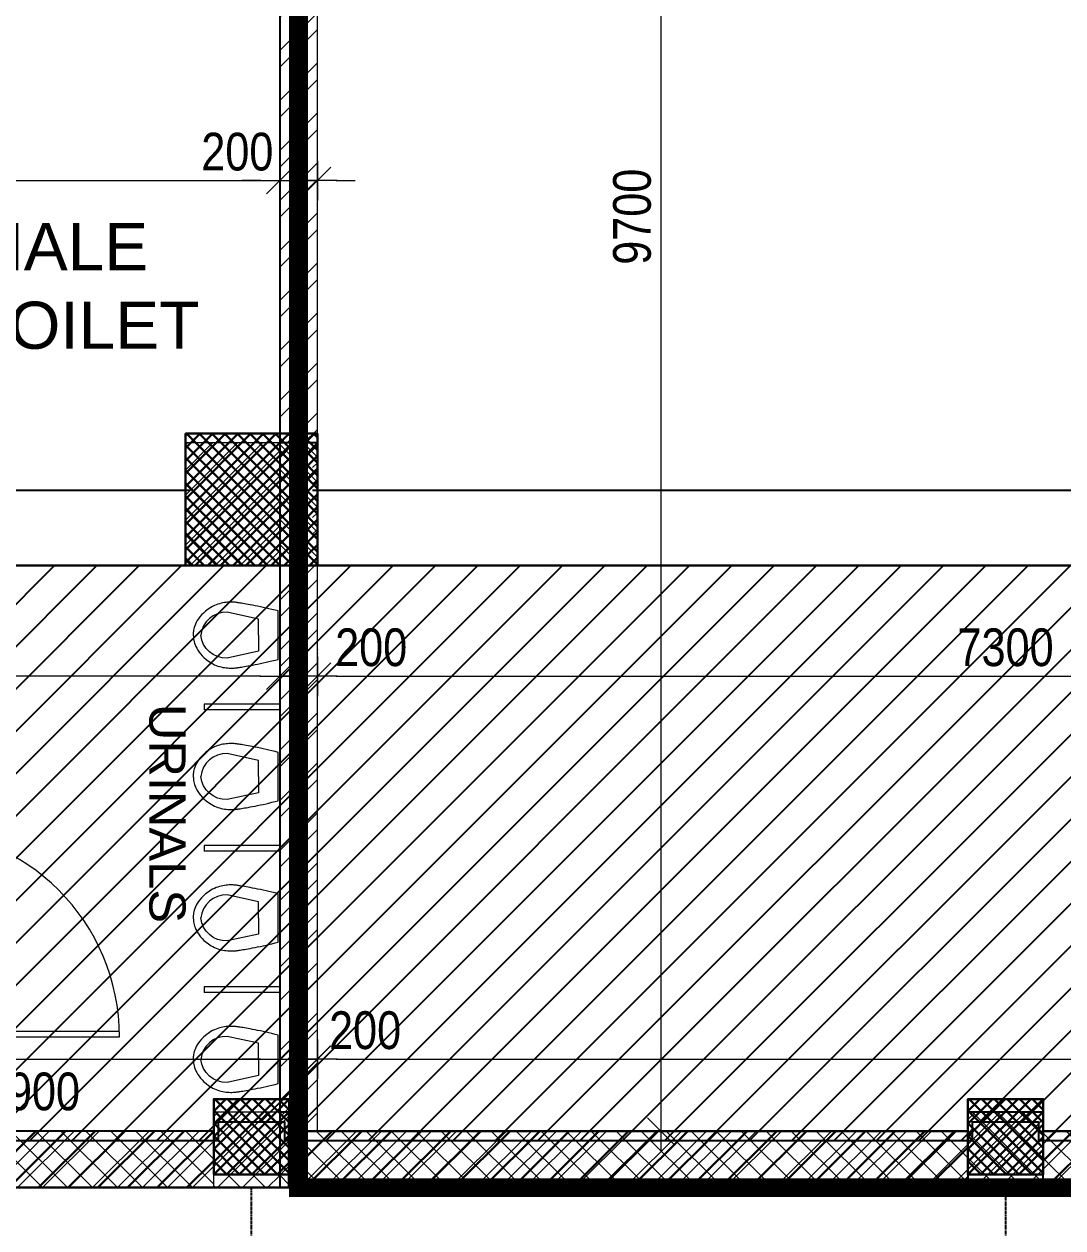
# Model space of a CAD drawing. Header units: inches. Extents: x 676944 to 1044153, y 326920 to 502369.
# Drawn here: x 711442 to 716952, y 366397 to 372782 of the extents above; entities that cross this region are included whole.
import ezdxf

# ---------------------------------------------------------------- set-up
doc = ezdxf.new("R2010")
doc.units = ezdxf.units.IN
doc.header["$MEASUREMENT"] = 0
for name, pattern in [('CENTER', [50.8, 31.75, -6.35, 6.35, -6.35]), ('DASHED2', [9.525, 6.35, -3.175]), ('DOT2', [3.175, 0, -3.175])]:
    doc.linetypes.add(name, pattern=pattern)
for name, color, linetype, lineweight in [('A-BLOCK', 43, 'Continuous', 13), ('A-DIMENSION', 7, 'Continuous', 9), ('A-HATCH CONCRETE', 254, 'Continuous', 5), ('A-LEASING LINE', 7, 'DASHED2', 9), ('wall hatch', 252, 'Continuous', 0)]:
    doc.layers.add(name, color=color, linetype=linetype, lineweight=lineweight)
for name, color, linetype in [('Axis', 9, 'CENTER'), ('S-BEAM', 2, 'Continuous'), ('S-COL', 210, 'Continuous'), ('S-COL-1', 7, 'Continuous'), ('S-COL1-HT', 11, 'Continuous'), ('S-HAT', 45, 'Continuous'), ('S-WALL', 1, 'Continuous'), ('S-WALL-HAT', 9, 'Continuous')]:
    doc.layers.add(name, color=color, linetype=linetype)
doc.styles.add('ARIAL', font='ARIALN.TTF')
doc.styles.get("Standard").update_dxf_attribs({"font": 'arial.ttf'})
doc.styles.add('style1', font='arial.ttf')
doc.dimstyles.get("Standard").update_dxf_attribs({"dimtxt": 0.18, "dimasz": 0.18, "dimexe": 0.18, "dimexo": 0.0625, "dimgap": 0.09, "dimtad": 0, "dimtih": 1, "dimtoh": 1, "dimdec": 4, "dimzin": 0, "dimdsep": 46, "dimtxsty": 'Standard', "dimcen": 0.09, "dimadec": 0, "dimazin": 0, "dimtfac": 1, "dimtdec": 4, "dimtofl": 0, "dimtmove": 0, "dimatfit": 3, "dimfxl": 1, "dimtolj": 1, "dimtzin": 0, "dimarcsym": 0})
pattern_1 = [(45, (190988.5, 110389.5), (-66.291261, 66.291261), []), (135, (190988.5, 110389.5), (-66.291261, -66.291261), [])]

# ---------------------------------------------------------------- blocks, each defined once
blk = doc.blocks.new('R')
at = {"color": 4, "lineweight": 13}
blk.add_line((-0.707, -0.707), (0.707, 0.707), dxfattribs=at)
for p, q in [((0, -1.05), (0, 1.05)), ((-1.05, 0), (1.05, 0))]:
    blk.add_line(p, q)
blk = doc.blocks.new('*D205')
at = {"layer": 'A-DIMENSION', "linetype": 'DOT2', "lineweight": 13, "transparency": 16777216}
for p, q in [((714200.3, 376610.4), (714894.7, 376610.4)), ((714200.3, 366910.4), (714894.7, 366910.4))]:
    blk.add_line(p, q, dxfattribs=at)
at = {"layer": 'A-DIMENSION', "transparency": 16777216}
blk.add_line((714819.7, 376510.4), (714819.7, 367010.4), dxfattribs=at)
at = {"layer": 'Defpoints', "color": 0, "transparency": 16777216}
for p in [(714100.3, 376610.4), (714100.3, 366910.4), (714819.7, 366910.4)]:
    blk.add_point(p, dxfattribs=at)
at = {"layer": 'A-DIMENSION', "transparency": 16777216, "xscale": 100, "yscale": 100, "zscale": 100}
for p, rotation in [((714819.7, 376610.4), 90), ((714819.7, 366910.4), 270)]:
    blk.add_blockref('R', p, dxfattribs=dict(at, rotation=rotation))
at = {"layer": 'A-DIMENSION', "transparency": 16777216, "insert": (714667.6, 371760.4), "char_height": 200, "attachment_point": 5, "rotation": 90, "style": 'ARIAL'}
blk.add_mtext('\\A1;9700', dxfattribs=at)
blk = doc.blocks.new('*D183')
at = {"layer": 'A-DIMENSION', "linetype": 'DOT2', "lineweight": 13, "transparency": 16777216}
for p, q in [((720297.9, 369810.4), (720297.9, 369248.2)), ((712997.9, 369423.2), (712997.9, 369398.2))]:
    blk.add_line(p, q, dxfattribs=at)
at = {"layer": 'A-DIMENSION', "transparency": 16777216}
blk.add_line((713097.9, 369323.2), (720197.9, 369323.2), dxfattribs=at)
at = {"layer": 'Defpoints', "color": 0, "transparency": 16777216}
for p in [(720297.9, 369910.4), (712997.9, 369323.2), (720297.9, 369323.2)]:
    blk.add_point(p, dxfattribs=at)
at = {"layer": 'A-DIMENSION', "transparency": 16777216, "xscale": 100, "yscale": 100, "zscale": 100, "rotation": 180}
blk.add_blockref('R', (712997.9, 369323.2), dxfattribs=at)
at = {"layer": 'A-DIMENSION', "transparency": 16777216, "xscale": 100, "yscale": 100, "zscale": 100}
blk.add_blockref('R', (720297.9, 369323.2), dxfattribs=at)
at = {"layer": 'A-DIMENSION', "transparency": 16777216, "insert": (716647.9, 369475.3), "char_height": 200, "attachment_point": 5, "style": 'ARIAL'}
blk.add_mtext('\\A1;7300', dxfattribs=at)
blk = doc.blocks.new('*D215')
at = {"layer": 'A-DIMENSION', "linetype": 'DOT2', "lineweight": 13, "transparency": 16777216}
for p, q in [((712997.9, 369492), (712997.9, 369248.2)), ((712797.9, 369275.4), (712797.9, 369398.2))]:
    blk.add_line(p, q, dxfattribs=at)
at = {"layer": 'A-DIMENSION', "transparency": 16777216}
for p, q in [((712697.9, 369323.2), (712597.9, 369323.2)), ((712997.9, 369323.2), (712797.9, 369323.2)), ((713097.9, 369323.2), (713197.9, 369323.2))]:
    blk.add_line(p, q, dxfattribs=at)
at = {"layer": 'Defpoints', "color": 0, "transparency": 16777216}
for p in [(712997.9, 369592), (712797.9, 369323.2), (712797.9, 369175.4)]:
    blk.add_point(p, dxfattribs=at)
at = {"layer": 'A-DIMENSION', "transparency": 16777216, "xscale": 100, "yscale": 100, "zscale": 100}
blk.add_blockref('R', (712797.9, 369323.2), dxfattribs=at)
at = {"layer": 'A-DIMENSION', "transparency": 16777216, "xscale": 100, "yscale": 100, "zscale": 100, "rotation": 180}
blk.add_blockref('R', (712997.9, 369323.2), dxfattribs=at)
at = {"layer": 'A-DIMENSION', "transparency": 16777216, "insert": (713283.2, 369475.3), "char_height": 200, "attachment_point": 5, "style": 'ARIAL'}
blk.add_mtext('\\A1;200', dxfattribs=at)
blk = doc.blocks.new('*D216')
at = {"layer": 'A-DIMENSION', "linetype": 'DOT2', "lineweight": 13, "transparency": 16777216}
for p, q in [((712797.9, 367110.4), (712797.9, 367367.1)), ((712997.9, 367018.7), (712997.9, 367367.1))]:
    blk.add_line(p, q, dxfattribs=at)
at = {"layer": 'A-DIMENSION', "transparency": 16777216}
for p, q in [((712697.9, 367292.1), (712597.9, 367292.1)), ((712797.9, 367292.1), (712997.9, 367292.1)), ((713097.9, 367292.1), (713197.9, 367292.1))]:
    blk.add_line(p, q, dxfattribs=at)
at = {"layer": 'Defpoints', "color": 0, "transparency": 16777216}
for p in [(712997.9, 367292.1), (712797.9, 367010.4), (712997.9, 366918.7)]:
    blk.add_point(p, dxfattribs=at)
at = {"layer": 'A-DIMENSION', "transparency": 16777216, "xscale": 100, "yscale": 100, "zscale": 100}
blk.add_blockref('R', (712797.9, 367292.1), dxfattribs=at)
at = {"layer": 'A-DIMENSION', "transparency": 16777216, "xscale": 100, "yscale": 100, "zscale": 100, "rotation": 180}
blk.add_blockref('R', (712997.9, 367292.1), dxfattribs=at)
at = {"layer": 'A-DIMENSION', "transparency": 16777216, "insert": (713250.9, 367444.2), "char_height": 200, "attachment_point": 5, "style": 'ARIAL'}
blk.add_mtext('\\A1;200', dxfattribs=at)
blk = doc.blocks.new('*D235')
at = {"layer": 'A-DIMENSION', "linetype": 'DOT2', "lineweight": 13, "transparency": 16777216}
for p, q in [((712997.2, 367392.1), (712997.2, 367367.1)), ((739147.2, 367185.4), (739147.2, 367367.1))]:
    blk.add_line(p, q, dxfattribs=at)
at = {"layer": 'A-DIMENSION', "transparency": 16777216}
blk.add_line((713097.2, 367292.1), (739047.2, 367292.1), dxfattribs=at)
at = {"layer": 'Defpoints', "color": 0, "transparency": 16777216}
for p in [(712997.2, 367292.1), (739147.2, 367292.1), (739147.2, 367085.4)]:
    blk.add_point(p, dxfattribs=at)
at = {"layer": 'A-DIMENSION', "transparency": 16777216, "xscale": 100, "yscale": 100, "zscale": 100, "rotation": 180}
blk.add_blockref('R', (712997.2, 367292.1), dxfattribs=at)
at = {"layer": 'A-DIMENSION', "transparency": 16777216, "xscale": 100, "yscale": 100, "zscale": 100}
blk.add_blockref('R', (739147.2, 367292.1), dxfattribs=at)
at = {"layer": 'A-DIMENSION', "transparency": 16777216, "insert": (726072.2, 367444.2), "char_height": 200, "attachment_point": 5, "style": 'ARIAL'}
blk.add_mtext('\\A1;26150', dxfattribs=at)
blk = doc.blocks.new('*D491')
at = {"layer": 'A-DIMENSION', "color": 254, "linetype": 'DOT2', "lineweight": 13, "transparency": 16777216}
for p, q in [((513659.4, 202018.1), (513659.4, 202140.2)), ((521809.4, 202017.4), (521809.4, 202140.2))]:
    blk.add_line(p, q, dxfattribs=at)
at = {"layer": 'A-DIMENSION', "color": 254, "transparency": 16777216}
blk.add_line((521709.4, 202065.2), (513759.4, 202065.2), dxfattribs=at)
at = {"layer": 'Defpoints', "color": 0, "transparency": 16777216}
for p in [(513659.4, 202065.2), (513659.4, 201918.1), (521809.4, 201917.4)]:
    blk.add_point(p, dxfattribs=at)
at = {"layer": 'A-DIMENSION', "color": 254, "transparency": 16777216, "xscale": 100, "yscale": 100, "zscale": 100, "rotation": 180}
blk.add_blockref('R', (513659.4, 202065.2), dxfattribs=at)
at = {"layer": 'A-DIMENSION', "color": 254, "transparency": 16777216, "xscale": 100, "yscale": 100, "zscale": 100}
blk.add_blockref('R', (521809.4, 202065.2), dxfattribs=at)
at = {"layer": 'A-DIMENSION', "color": 254, "transparency": 16777216, "insert": (516710.5, 202317.3), "char_height": 200, "attachment_point": 5, "style": 'ARIAL'}
blk.add_mtext('\\A1;8150', dxfattribs=at)
blk = doc.blocks.new('*D498')
at = {"layer": 'A-DIMENSION', "color": 254, "linetype": 'DOT2', "lineweight": 13, "transparency": 16777216}
for p, q in [((517809.5, 204686), (517809.5, 204769.3)), ((521809.4, 204752.1), (521809.4, 204769.3))]:
    blk.add_line(p, q, dxfattribs=at)
at = {"layer": 'A-DIMENSION', "color": 254, "transparency": 16777216}
blk.add_line((517909.5, 204694.3), (521709.4, 204694.3), dxfattribs=at)
at = {"layer": 'Defpoints', "color": 0, "transparency": 16777216}
for p in [(521809.4, 204694.3), (521809.4, 204652.1), (517809.5, 204586)]:
    blk.add_point(p, dxfattribs=at)
at = {"layer": 'A-DIMENSION', "color": 254, "transparency": 16777216, "xscale": 100, "yscale": 100, "zscale": 100, "rotation": 180}
blk.add_blockref('R', (517809.5, 204694.3), dxfattribs=at)
at = {"layer": 'A-DIMENSION', "color": 254, "transparency": 16777216, "xscale": 100, "yscale": 100, "zscale": 100}
blk.add_blockref('R', (521809.4, 204694.3), dxfattribs=at)
at = {"layer": 'A-DIMENSION', "color": 254, "transparency": 16777216, "insert": (519809.4, 204846.4), "char_height": 200, "attachment_point": 5, "style": 'ARIAL'}
blk.add_mtext('\\A1;4000', dxfattribs=at)
blk = doc.blocks.new('*D499')
at = {"layer": 'A-DIMENSION', "color": 254, "linetype": 'DOT2', "lineweight": 13, "transparency": 16777216}
for p, q in [((521809.4, 204752.1), (521809.4, 204769.3)), ((522009.4, 204773.2), (522009.4, 204769.3))]:
    blk.add_line(p, q, dxfattribs=at)
at = {"layer": 'A-DIMENSION', "color": 254, "transparency": 16777216}
for p, q in [((521709.4, 204694.3), (521609.4, 204694.3)), ((521809.4, 204694.3), (522009.4, 204694.3)), ((522109.4, 204694.3), (522209.4, 204694.3))]:
    blk.add_line(p, q, dxfattribs=at)
at = {"layer": 'Defpoints', "color": 0, "transparency": 16777216}
for p in [(521809.4, 204652.1), (522009.4, 204694.3), (522009.4, 204673.2)]:
    blk.add_point(p, dxfattribs=at)
at = {"layer": 'A-DIMENSION', "color": 254, "transparency": 16777216, "xscale": 100, "yscale": 100, "zscale": 100}
blk.add_blockref('R', (521809.4, 204694.3), dxfattribs=at)
at = {"layer": 'A-DIMENSION', "color": 254, "transparency": 16777216, "xscale": 100, "yscale": 100, "zscale": 100, "rotation": 180}
blk.add_blockref('R', (522009.4, 204694.3), dxfattribs=at)
at = {"layer": 'A-DIMENSION', "color": 254, "transparency": 16777216, "insert": (521584.8, 204846.4), "char_height": 200, "attachment_point": 5, "style": 'ARIAL'}
blk.add_mtext('\\A1;200', dxfattribs=at)
blk = doc.blocks.new('*D504')
at = {"layer": 'A-DIMENSION', "color": 254, "linetype": 'DOT2', "lineweight": 13, "transparency": 16777216}
for p, q in [((519909.5, 200075.5), (519909.5, 200109.1)), ((521809.4, 199852.4), (521809.4, 200109.1))]:
    blk.add_line(p, q, dxfattribs=at)
at = {"layer": 'A-DIMENSION', "color": 254, "transparency": 16777216}
blk.add_line((520009.5, 200034.1), (521709.4, 200034.1), dxfattribs=at)
at = {"layer": 'Defpoints', "color": 0, "transparency": 16777216}
for p in [(521809.4, 200034.1), (519909.5, 199975.5), (521809.4, 199752.4)]:
    blk.add_point(p, dxfattribs=at)
at = {"layer": 'A-DIMENSION', "color": 254, "transparency": 16777216, "xscale": 100, "yscale": 100, "zscale": 100, "rotation": 180}
blk.add_blockref('R', (519909.5, 200034.1), dxfattribs=at)
at = {"layer": 'A-DIMENSION', "color": 254, "transparency": 16777216, "xscale": 100, "yscale": 100, "zscale": 100}
blk.add_blockref('R', (521809.4, 200034.1), dxfattribs=at)
at = {"layer": 'A-DIMENSION', "color": 254, "transparency": 16777216, "insert": (520495.6, 199861.4), "char_height": 200, "attachment_point": 5, "style": 'ARIAL'}
blk.add_mtext('\\A1;1900', dxfattribs=at)
blk = doc.blocks.new('FSDRHGT')
at = {"layer": 'Axis', "ltscale": 0.5}
for p, q in [((215738.7, 414937.4), (215738.7, 411050.4)), ((219738.7, 414937.4), (219738.7, 411050.4))]:
    blk.add_line(p, q, dxfattribs=at)
at = {"layer": 'S-WALL', "color": 7}
blk.add_lwpolyline([(201534.1, 414937.4), (251664.1, 414937.4), (253455.7, 442880.1), (203829.2, 449963)], close=True, dxfattribs=at)
blk = doc.blocks.new('CEILING PLAN')
at = {"layer": 'S-COL1-HT', "lineweight": 30}
h = blk.add_hatch(dxfattribs=at)
h.set_pattern_fill('ANSI37', color=254, scale=15)
h.set_pattern_definition([(45, (856809.24, 815972.13), (-33.6759605, 33.6759605), []), (135, (856809.24, 815972.13), (-33.6759605, -33.6759605), [])])
h.paths.add_polyline_path([(400653.2, 455923.1), (400653.2, 455223.1), (401353.2, 455223.1), (401353.2, 455923.1)])
h = blk.add_hatch(dxfattribs=at)
h.set_pattern_fill('ANSI37', color=254, scale=15)
h.set_pattern_definition([(45, (885914.24, 818579.13), (-33.6759605, 33.6759605), []), (135, (885914.24, 818579.13), (-33.6759605, -33.6759605), [])])
h.paths.add_polyline_path([(400803.2, 451993.1), (401203.2, 451993.1), (401203.2, 452393.1), (400803.2, 452393.1)])
h = blk.add_hatch(dxfattribs=at)
h.set_pattern_fill('ANSI37', color=254, scale=15)
h.set_pattern_definition([(45, (889914.24, 818579.13), (-33.6759605, 33.6759605), []), (135, (889914.24, 818579.13), (-33.6759605, -33.6759605), [])])
h.paths.add_polyline_path([(404803.2, 451993.1), (405203.2, 451993.1), (405203.2, 452393.1), (404803.2, 452393.1)])
at = {"layer": 'S-HAT'}
h = blk.add_hatch(dxfattribs=at)
h.set_pattern_fill('ANSI31', color=254, scale=50, style=0)
h.set_pattern_definition([(45, (393264, 521461.99), (-112.2532, 112.2532), [])])
h.paths.add_polyline_path([(387566, 455223.1), (387515.8, 455223.1), (387315.6, 455223.1), (387265.4, 455223.1), (387245.7, 454923.1), (387065.5, 452173.1), (388828.2, 452173.1), (388828.2, 452273.1), (389178.2, 452273.1), (389178.2, 452173.1), (392828.2, 452173.1), (392828.2, 452273.1), (393178.2, 452273.1), (393178.2, 452173.1), (396828.2, 452173.1), (396828.2, 452273.1), (397178.2, 452273.1), (397178.2, 452173.1), (400828.2, 452173.1), (400828.2, 452273.1), (401178.2, 452273.1), (401178.2, 452173.1), (404828.2, 452173.1), (404828.2, 452273.1), (405178.2, 452273.1), (405178.2, 452173.1), (408828.2, 452173.1), (408828.2, 452273.1), (409178.2, 452273.1), (409178.2, 452173.1), (412828.2, 452173.1), (412828.2, 452273.1), (413178.2, 452273.1), (413178.2, 452173.1), (416828.2, 452173.1), (416828.2, 452273.1), (417178.2, 452273.1), (417178.2, 452173.1), (420828.2, 452173.1), (420828.2, 452273.1), (421178.2, 452273.1), (421178.2, 452173.1), (424828.2, 452173.1), (424828.2, 452273.1), (425178.2, 452273.1), (425178.2, 452173.1), (428828.2, 452173.1), (428828.2, 452273.1), (429178.2, 452273.1), (429178.2, 452173.1), (432828.2, 452173.1), (432828.2, 452273.1), (433178.2, 452273.1), (433178.2, 455223.1)])
at = {"layer": 'S-WALL-HAT', "lineweight": 30}
h = blk.add_hatch(dxfattribs=at)
h.set_pattern_fill('ANSI31', color=254, scale=35)
h.set_pattern_definition([(45, (874698.03, 817381.6), (-78.577241, 78.577241), [])])
h.paths.add_polyline_path([(436885.1, 455940.9), (436838.8, 455219.9), (437139.6, 455223.1), (437184.5, 455921.7)])
h.paths.add_polyline_path([(434505.1, 480465.7), (434901.1, 480409.2), (434844.6, 480013.2), (434448.6, 480069.7)])
h.paths.add_polyline_path([(430941.2, 480974.5), (430884.7, 480578.5), (430488.7, 480635), (430545.3, 481031)])
h.paths.add_polyline_path([(426981.4, 481539.7), (426924.9, 481143.8), (426528.9, 481200.3), (426585.4, 481596.3)])
h.paths.add_polyline_path([(423021.5, 482105), (422965, 481709), (422569, 481765.6), (422625.5, 482161.5)])
h.paths.add_polyline_path([(418665.8, 482726.7), (419061.8, 482670.1), (419005.2, 482274.2), (418609.3, 482330.7)])
h.paths.add_polyline_path([(414706, 483291.9), (415102, 483235.3), (415045.5, 482839.3), (414649.5, 482895.9)])
h.paths.add_polyline_path([(411142.2, 483800.6), (411085.7, 483404.6), (410689.7, 483461.1), (410746.3, 483857.1)])
h.paths.add_polyline_path([(407182.5, 484365.9), (407126, 483969.9), (406730, 484026.4), (406786.5, 484422.4)])
h.paths.add_polyline_path([(403222.7, 484931.3), (403166.1, 484535.4), (402770.2, 484591.9), (402826.7, 484987.9)])
h.paths.add_polyline_path([(399262.8, 485496.8), (399206.3, 485100.8), (398810.3, 485157.3), (398866.8, 485553.3)])
h.paths.add_polyline_path([(395303, 486062.2), (395246.5, 485666.2), (394850.5, 485722.7), (394907, 486118.7)])
h.paths.add_polyline_path([(391343.2, 486627.6), (391286.6, 486231.6), (390890.7, 486288.2), (390947.2, 486684.2), (389093.7, 486948.7), (388877.3, 483646.1), (389175.1, 483603.8), (389130.9, 482928), (388831.5, 482947.6), (387463.7, 462073.1), (387764.3, 462073.1), (387717.3, 461355), (387417.9, 461374.6), (387060.6, 455921.6), (387360, 455902), (387315.5, 455223.1), (387014.8, 455223.1), (386798.6, 451923.1), (388803.2, 451923.1), (388803.2, 452323.1), (389203.2, 452323.1), (389203.2, 451923.1), (392803.2, 451923.1), (392803.2, 452323.1), (393203.2, 452323.1), (393203.2, 451923.1), (396803.2, 451923.1), (396803.2, 452323.1), (397203.2, 452323.1), (397203.2, 451923.1), (400803.2, 451923.1), (400803.2, 452323.1), (401203.2, 452323.1), (401203.2, 451923.1), (404803.2, 451923.1), (404803.2, 452323.1), (405203.2, 452323.1), (405203.2, 451923.1), (408803.2, 451923.1), (408803.2, 452323.1), (409203.2, 452323.1), (409203.2, 451923.1), (412803.2, 451923.1), (412803.2, 452323.1), (413203.2, 452323.1), (413203.2, 451923.1), (416803.2, 451923.1), (416803.2, 452323.1), (417203.2, 452323.1), (417203.2, 451923.1), (420803.2, 451923.1), (420803.2, 452323.1), (421203.2, 452323.1), (421203.2, 451923.1), (424803.2, 451923.1), (424803.2, 452323.1), (425203.2, 452323.1), (425203.2, 451923.1), (428803.2, 451923.1), (428803.2, 452323.1), (429203.2, 452323.1), (429203.2, 451923.1), (432803.2, 451923.1), (432803.2, 452323.1), (433203.2, 452323.1), (433203.2, 451923.1), (436928, 451923.1), (437386.6, 459073.5), (436987.4, 459099.1), (437013, 459498.3), (437412.2, 459472.7), (437646.4, 463123.8), (437347, 463143), (437391.8, 463841.6), (437691.2, 463822.4), (437965.9, 468105), (437566.7, 468130.6), (437592.3, 468529.7), (437991.5, 468504.1), (438235.6, 472309), (437836.4, 472334.6), (437862, 472733.8), (438261.2, 472708.2), (438482.8, 476163.1), (438083.6, 476188.7), (438109.2, 476587.9), (438508.4, 476562.3), (438720.3, 479865.7)])
h.paths.add_polyline_path([(388385.4, 476137.7), (388884.3, 476105), (388823, 475168.8), (388326.5, 475239.6)])
h.paths.add_polyline_path([(388684.6, 476118.1), (388884.3, 476105), (388823, 475168.8), (388624.3, 475197.1), (387118.9, 452223.1), (388803.2, 452223.1), (388803.2, 452323.1), (389203.2, 452323.1), (389203.2, 452223.1), (392803.2, 452223.1), (392803.2, 452323.1), (393203.2, 452323.1), (393203.2, 452223.1), (396803.2, 452223.1), (396803.2, 452323.1), (397203.2, 452323.1), (397203.2, 452223.1), (400803.2, 452223.1), (400803.2, 452323.1), (401203.2, 452323.1), (401203.2, 452223.1), (404803.2, 452223.1), (404803.2, 452323.1), (405203.2, 452323.1), (405203.2, 452223.1), (408803.2, 452223.1), (408803.2, 452323.1), (409203.2, 452323.1), (409203.2, 452223.1), (412803.2, 452223.1), (412803.2, 452323.1), (413203.2, 452323.1), (413203.2, 452223.1), (416803.2, 452223.1), (416803.2, 452323.1), (417203.2, 452323.1), (417203.2, 452223.1), (420803.2, 452223.1), (420803.2, 452323.1), (421203.2, 452323.1), (421203.2, 452223.1), (424803.2, 452223.1), (424803.2, 452323.1), (425203.2, 452323.1), (425203.2, 452223.1), (428803.2, 452223.1), (428803.2, 452323.1), (429203.2, 452323.1), (429203.2, 452223.1), (432803.2, 452223.1), (432803.2, 452323.1), (433203.2, 452323.1), (433203.2, 452223.1), (436646.6, 452223.1), (437087.2, 459092.7), (436987.4, 459099.1), (437013, 459498.3), (437112.8, 459491.9), (437666.5, 468124.2), (437566.7, 468130.6), (437592.3, 468529.7), (437692.1, 468523.3), (437936.2, 472328.2), (437836.4, 472334.6), (437862, 472733.8), (437961.8, 472727.4), (438183.4, 476182.3), (438083.6, 476188.7), (438109.2, 476587.9), (438209, 476581.5), (438403.1, 479608), (434858.9, 480113.8), (434844.6, 480013.2), (434448.6, 480069.7), (434463, 480170.3), (430899.1, 480679), (430884.7, 480578.5), (430488.7, 480635), (430503.1, 480735.5), (426939.2, 481244.2), (426924.9, 481143.8), (426528.9, 481200.3), (426543.2, 481300.7), (422979.3, 481809.3), (422965, 481709), (422569, 481765.6), (422583.3, 481865.8), (419019.6, 482374.5), (419005.2, 482274.2), (418609.3, 482330.7), (418623.6, 482431), (415059.8, 482939.6), (415045.5, 482839.3), (414649.5, 482895.9), (414663.8, 482996.2), (411100, 483504.8), (411085.7, 483404.6), (410689.7, 483461.1), (410704, 483561.3), (407140.3, 484070), (407126, 483969.9), (406730, 484026.4), (406744.3, 484126.5), (403180.4, 484635.1), (403166.1, 484535.4), (402770.2, 484591.9), (402784.4, 484691.6), (399220.5, 485200.3), (399206.3, 485100.8), (398810.3, 485157.3), (398824.5, 485256.8), (395260.6, 485765.5), (395246.5, 485666.2), (394850.5, 485722.7), (394864.7, 485822), (391300.8, 486330.6), (391286.6, 486231.6), (390890.7, 486288.2), (390904.8, 486387.2), (389371.9, 486605.9)])
at = {"layer": 'S-BEAM', "color": 254}
for p, q in [((393328.2, 455623.1), (400678.2, 455623.1)), ((401328.2, 455623.1), (408678.2, 455623.1)), ((387315.5, 455223.1), (436839, 455223.1))]:
    blk.add_line(p, q, dxfattribs=at)
at = {"layer": 'S-COL-1', "color": 254, "lineweight": 30}
for points in [[(400653.2, 455923.1), (400653.2, 455223.1), (401353.2, 455223.1), (401353.2, 455923.1)], [(400803.2, 451993.1), (401203.2, 451993.1), (401203.2, 452393.1), (400803.2, 452393.1)], [(404803.2, 451993.1), (405203.2, 451993.1), (405203.2, 452393.1), (404803.2, 452393.1)]]:
    blk.add_lwpolyline(points, close=True, dxfattribs=at)
at = {"layer": 'S-HAT', "color": 254}
for points in [[(432728.2, 455223.1), (387566, 455223.1)], [(397178.2, 452173.1), (400828.2, 452173.1), (400828.2, 452273.1), (401178.2, 452273.1), (401178.2, 452173.1), (404828.2, 452173.1), (404828.2, 452273.1), (405178.2, 452273.1), (405178.2, 452173.1), (408828.2, 452173.1), (408828.2, 452273.1), (409178.2, 452273.1), (409178.2, 452173.1), (412828.2, 452173.1), (412828.2, 452273.1), (413178.2, 452273.1), (413178.2, 452173.1), (416828.2, 452173.1), (416828.2, 452273.1), (417178.2, 452273.1), (417178.2, 452173.1), (420828.2, 452173.1)]]:
    blk.add_lwpolyline(points, dxfattribs=at)
at = {"layer": 'S-WALL', "color": 254}
blk.add_lwpolyline([(436928, 451923.1), (386798.6, 451923.1), (389093.7, 486948.7), (438720.3, 479865.7)], close=True, dxfattribs=at)
for points in [[(400803.2, 452223.1), (397203.2, 452223.1)], [(404803.2, 452223.1), (401203.2, 452223.1)], [(408803.2, 452223.1), (405203.2, 452223.1)]]:
    blk.add_lwpolyline(points, dxfattribs=at)
blk = doc.blocks.new('SDFGBS')
at = {"layer": 'A-DIMENSION'}
h = blk.add_hatch(dxfattribs=at)
h.set_pattern_fill('ANSI37', color=254, scale=750)
h.set_pattern_definition([(45, (500265.86, -209134.585), (-66.29126, 66.29126), []), (135, (500265.86, -209134.585), (-66.29126, -66.29126), [])])
h.paths.add_polyline_path([(521809.4, 203302.4), (521309.4, 203302.4), (521309.4, 202652.4), (521809.4, 202652.4)])
h = blk.add_hatch(dxfattribs=at)
h.set_pattern_fill('ANSI37', color=254, scale=750)
h.set_pattern_definition([(45, (500265.23, -209134.585), (-66.29126, 66.29126), []), (135, (500265.23, -209134.585), (-66.29126, -66.29126), [])])
h.paths.add_polyline_path([(521809.4, 199352.4), (521809.4, 199752.4), (521458.7, 199752.4), (521458.7, 199352.4)])
at = {"color": 254, "linetype": 'Continuous', "ltscale": 100}
blk.add_lwpolyline([(548358.7, 199352.4), (548358.7, 205055.3), (548158.7, 205052.4), (546609.2, 205052.4), (546609.2, 211052.4), (542748.5, 211052.4), (542748.5, 217853.6), (543751.9, 217706.5), (543785.2, 217903.8), (544329.2, 221715.1), (545372.1, 229020.7), (545414.4, 229317.7), (509749.2, 234378), (508982.7, 222668.9), (530759.5, 219560.9), (530757.7, 213002.3), (529859.4, 213002.3), (529859.4, 212802.4), (529859.4, 209552.4), (521809.4, 209552.4), (521809.4, 209352.4), (521809.4, 199352.4), (548358.7, 199352.4)], dxfattribs=at)
at = {"layer": 'A-DIMENSION', "color": 254}
for p, q in [((521809.4, 203302.4), (521809.4, 206552.3)), ((521809.4, 199752.4), (521809.4, 202652.4)), ((521809.4, 199752.4), (521809.4, 202652.4)), ((521809.4, 199752.4), (521809.4, 202652.4)), ((521809.4, 201917.4), (521409.4, 201917.4)), ((521409.4, 201917.4), (521409.4, 201887.4)), ((521809.4, 201887.4), (521409.4, 201887.4)), ((521809.4, 201167.4), (521409.4, 201167.4)), ((521409.4, 201167.4), (521409.4, 201137.4)), ((521809.4, 201137.4), (521409.4, 201137.4)), ((521809.4, 200417.4), (521409.4, 200417.4)), ((521409.4, 200417.4), (521409.4, 200387.4)), ((521809.4, 200387.4), (521409.4, 200387.4)), ((519859.5, 200182.2), (520959.5, 200182.2)), ((519859.5, 200152.4), (520959.5, 200152.4)), ((521458.7, 199729.6), (521459.4, 199730.2)), ((520550.7, 199352.4), (520250.7, 199652.4)), ((520286.1, 199352.4), (520586.1, 199652.4)), ((520683.3, 199352.4), (520383.3, 199652.4)), ((520418.7, 199352.4), (520718.7, 199652.4)), ((520815.9, 199352.4), (520515.9, 199652.4)), ((520551.3, 199352.4), (520851.3, 199652.4)), ((520948.5, 199352.4), (520648.5, 199652.4)), ((520683.8, 199352.4), (520983.8, 199652.4)), ((521081, 199352.4), (520781, 199652.4)), ((520816.4, 199352.4), (521116.4, 199652.4)), ((521213.6, 199352.4), (520913.6, 199652.4)), ((520949, 199352.4), (521249, 199652.4)), ((521346.2, 199352.4), (521046.2, 199652.4)), ((521081.6, 199352.4), (521381.6, 199652.4)), ((521458.7, 199372.5), (521178.8, 199652.4)), ((521458.7, 199505.1), (521311.4, 199652.4)), ((521458.7, 199637.6), (521444, 199652.4)), ((521214.2, 199352.4), (521458.7, 199597)), ((521346.7, 199352.4), (521458.7, 199464.4))]:
    blk.add_line(p, q, dxfattribs=at)
for points in [[(521809.4, 203302.4), (521309.4, 203302.4), (521309.4, 202652.4), (521809.4, 202652.4)], [(521809.4, 199752.4), (521458.7, 199752.4), (521458.7, 199352.4), (521858.7, 199352.4)], [(517859.5, 199652.4), (521458.7, 199652.4)]]:
    blk.add_lwpolyline(points, dxfattribs=at)
for points in [[(521351.2, 202296.8), (521351, 202292), (521351, 202288.1), (521351.2, 202285.3), (521351.3, 202283.5), (521351.4, 202282.9), (521351.4, 202282.3), (521351.4, 202280.4), (521351.5, 202277.4), (521351.7, 202273.3), (521352.2, 202268.2), (521353.1, 202262.3), (521354.4, 202255.6), (521356.1, 202248.1), (521358.5, 202240.1), (521361.5, 202231.5), (521365.2, 202222.5), (521369.8, 202213.1), (521375.2, 202203.5), (521381.7, 202193.6), (521389.2, 202183.7), (521397.8, 202173.8), (521407.7, 202164), (521418.9, 202154.3), (521431.4, 202144.9), (521445.4, 202135.9), (521454.4, 202130.8), (521463.5, 202126.4), (521472.7, 202122.6), (521481.8, 202119.3), (521490.9, 202116.5), (521499.8, 202114.1), (521508.6, 202112.2), (521517.2, 202110.7), (521525.6, 202109.6), (521533.6, 202108.8), (521541.4, 202108.3), (521548.7, 202108), (521555.6, 202108), (521562.1, 202108.1), (521568, 202108.4), (521573.4, 202108.8), (521578.1, 202109.3), (521582.2, 202109.8), (521585.6, 202110.3), (521588.2, 202110.8), (521589, 202110.9), (521591.2, 202111.2), (521594.9, 202111.8), (521599.9, 202112.5), (521606.1, 202113.5), (521613.5, 202114.8), (521622.1, 202116.2), (521631.7, 202117.9), (521642.2, 202119.7), (521653.7, 202121.8), (521665.9, 202124.1), (521678.9, 202126.7), (521692.6, 202129.4), (521706.9, 202132.4), (521721.7, 202135.5), (521737, 202138.9), (521752.7, 202142.5), (521768.6, 202146.3), (521784.8, 202150.3), (521801.2, 202154.5), (521801.2, 202411.3), (521784.8, 202415.5), (521768.6, 202419.5), (521752.7, 202423.3), (521737, 202426.9), (521721.7, 202430.3), (521706.9, 202433.5), (521692.6, 202436.4), (521678.9, 202439.2), (521665.9, 202441.7), (521653.7, 202444), (521642.2, 202446.1), (521631.7, 202448), (521622.1, 202449.6), (521613.5, 202451.1), (521606.1, 202452.3), (521599.9, 202453.3), (521594.9, 202454.1), (521591.2, 202454.6), (521589, 202455), (521588.2, 202455.1), (521585.6, 202455.5), (521582.2, 202456.1), (521578.1, 202456.6), (521573.3, 202457.1), (521567.9, 202457.6), (521561.9, 202457.9), (521555.4, 202458.1), (521548.4, 202458.1), (521541, 202457.9), (521533.2, 202457.4), (521525.1, 202456.6), (521516.7, 202455.5), (521508.1, 202454.1), (521499.2, 202452.2), (521490.3, 202449.8), (521481.2, 202447), (521472.1, 202443.7), (521463, 202439.8), (521453.9, 202435.3), (521444.9, 202430.2), (521430, 202420.4), (521416.7, 202410.3), (521405, 202400.2), (521394.7, 202390), (521385.8, 202379.9), (521378.2, 202369.9), (521371.8, 202360), (521366.4, 202350.4), (521362.1, 202341.1), (521358.6, 202332.3), (521355.9, 202323.9), (521353.9, 202316.1), (521352.6, 202309), (521351.7, 202302.5)], [(521351.2, 201546.8), (521351, 201542), (521351, 201538.1), (521351.2, 201535.3), (521351.3, 201533.5), (521351.4, 201532.9), (521351.4, 201532.3), (521351.4, 201530.4), (521351.5, 201527.4), (521351.7, 201523.3), (521352.2, 201518.2), (521353.1, 201512.3), (521354.4, 201505.6), (521356.1, 201498.1), (521358.5, 201490.1), (521361.5, 201481.5), (521365.2, 201472.5), (521369.8, 201463.1), (521375.2, 201453.5), (521381.7, 201443.6), (521389.2, 201433.7), (521397.8, 201423.8), (521407.7, 201414), (521418.9, 201404.3), (521431.4, 201394.9), (521445.4, 201385.9), (521454.4, 201380.8), (521463.5, 201376.4), (521472.7, 201372.6), (521481.8, 201369.3), (521490.9, 201366.5), (521499.8, 201364.1), (521508.6, 201362.2), (521517.2, 201360.7), (521525.6, 201359.6), (521533.6, 201358.8), (521541.4, 201358.3), (521548.7, 201358), (521555.6, 201358), (521562.1, 201358.1), (521568, 201358.4), (521573.4, 201358.8), (521578.1, 201359.3), (521582.2, 201359.8), (521585.6, 201360.3), (521588.2, 201360.8), (521589, 201360.9), (521591.2, 201361.2), (521594.9, 201361.8), (521599.9, 201362.5), (521606.1, 201363.5), (521613.5, 201364.8), (521622.1, 201366.2), (521631.7, 201367.9), (521642.2, 201369.7), (521653.7, 201371.8), (521665.9, 201374.1), (521678.9, 201376.7), (521692.6, 201379.4), (521706.9, 201382.4), (521721.7, 201385.5), (521737, 201388.9), (521752.7, 201392.5), (521768.6, 201396.3), (521784.8, 201400.3), (521801.2, 201404.5), (521801.2, 201661.3), (521784.8, 201665.5), (521768.6, 201669.5), (521752.7, 201673.3), (521737, 201676.9), (521721.7, 201680.3), (521706.9, 201683.5), (521692.6, 201686.4), (521678.9, 201689.2), (521665.9, 201691.7), (521653.7, 201694), (521642.2, 201696.1), (521631.7, 201698), (521622.1, 201699.6), (521613.5, 201701.1), (521606.1, 201702.3), (521599.9, 201703.3), (521594.9, 201704.1), (521591.2, 201704.6), (521589, 201705), (521588.2, 201705.1), (521585.6, 201705.5), (521582.2, 201706.1), (521578.1, 201706.6), (521573.3, 201707.1), (521567.9, 201707.6), (521561.9, 201707.9), (521555.4, 201708.1), (521548.4, 201708.1), (521541, 201707.9), (521533.2, 201707.4), (521525.1, 201706.6), (521516.7, 201705.5), (521508.1, 201704.1), (521499.2, 201702.2), (521490.3, 201699.8), (521481.2, 201697), (521472.1, 201693.7), (521463, 201689.8), (521453.9, 201685.3), (521444.9, 201680.2), (521430, 201670.4), (521416.7, 201660.3), (521405, 201650.2), (521394.7, 201640), (521385.8, 201629.9), (521378.2, 201619.9), (521371.8, 201610), (521366.4, 201600.4), (521362.1, 201591.1), (521358.6, 201582.3), (521355.9, 201573.9), (521353.9, 201566.1), (521352.6, 201559), (521351.7, 201552.5)], [(521351.2, 200796.8), (521351, 200792), (521351, 200788.1), (521351.2, 200785.3), (521351.3, 200783.5), (521351.4, 200782.9), (521351.4, 200782.3), (521351.4, 200780.4), (521351.5, 200777.4), (521351.7, 200773.3), (521352.2, 200768.2), (521353.1, 200762.3), (521354.4, 200755.6), (521356.1, 200748.1), (521358.5, 200740.1), (521361.5, 200731.5), (521365.2, 200722.5), (521369.8, 200713.1), (521375.2, 200703.5), (521381.7, 200693.6), (521389.2, 200683.7), (521397.8, 200673.8), (521407.7, 200664), (521418.9, 200654.3), (521431.4, 200644.9), (521445.4, 200635.9), (521454.4, 200630.8), (521463.5, 200626.4), (521472.7, 200622.6), (521481.8, 200619.3), (521490.9, 200616.5), (521499.8, 200614.1), (521508.6, 200612.2), (521517.2, 200610.7), (521525.6, 200609.6), (521533.6, 200608.8), (521541.4, 200608.3), (521548.7, 200608), (521555.6, 200608), (521562.1, 200608.1), (521568, 200608.4), (521573.4, 200608.8), (521578.1, 200609.3), (521582.2, 200609.8), (521585.6, 200610.3), (521588.2, 200610.8), (521589, 200610.9), (521591.2, 200611.2), (521594.9, 200611.8), (521599.9, 200612.5), (521606.1, 200613.5), (521613.5, 200614.8), (521622.1, 200616.2), (521631.7, 200617.9), (521642.2, 200619.7), (521653.7, 200621.8), (521665.9, 200624.1), (521678.9, 200626.7), (521692.6, 200629.4), (521706.9, 200632.4), (521721.7, 200635.5), (521737, 200638.9), (521752.7, 200642.5), (521768.6, 200646.3), (521784.8, 200650.3), (521801.2, 200654.5), (521801.2, 200911.3), (521784.8, 200915.5), (521768.6, 200919.5), (521752.7, 200923.3), (521737, 200926.9), (521721.7, 200930.3), (521706.9, 200933.5), (521692.6, 200936.4), (521678.9, 200939.2), (521665.9, 200941.7), (521653.7, 200944), (521642.2, 200946.1), (521631.7, 200948), (521622.1, 200949.6), (521613.5, 200951.1), (521606.1, 200952.3), (521599.9, 200953.3), (521594.9, 200954.1), (521591.2, 200954.6), (521589, 200955), (521588.2, 200955.1), (521585.6, 200955.5), (521582.2, 200956.1), (521578.1, 200956.6), (521573.3, 200957.1), (521567.9, 200957.6), (521561.9, 200957.9), (521555.4, 200958.1), (521548.4, 200958.1), (521541, 200957.9), (521533.2, 200957.4), (521525.1, 200956.6), (521516.7, 200955.5), (521508.1, 200954.1), (521499.2, 200952.2), (521490.3, 200949.8), (521481.2, 200947), (521472.1, 200943.7), (521463, 200939.8), (521453.9, 200935.3), (521444.9, 200930.2), (521430, 200920.4), (521416.7, 200910.3), (521405, 200900.2), (521394.7, 200890), (521385.8, 200879.9), (521378.2, 200869.9), (521371.8, 200860), (521366.4, 200850.4), (521362.1, 200841.1), (521358.6, 200832.3), (521355.9, 200823.9), (521353.9, 200816.1), (521352.6, 200809), (521351.7, 200802.5)], [(521351.2, 200046.8), (521351, 200042), (521351, 200038.1), (521351.2, 200035.3), (521351.3, 200033.5), (521351.4, 200032.9), (521351.4, 200032.3), (521351.4, 200030.4), (521351.5, 200027.4), (521351.7, 200023.3), (521352.2, 200018.2), (521353.1, 200012.3), (521354.4, 200005.6), (521356.1, 199998.1), (521358.5, 199990.1), (521361.5, 199981.5), (521365.2, 199972.5), (521369.8, 199963.1), (521375.2, 199953.5), (521381.7, 199943.6), (521389.2, 199933.7), (521397.8, 199923.8), (521407.7, 199914), (521418.9, 199904.3), (521431.4, 199894.9), (521445.4, 199885.9), (521454.4, 199880.8), (521463.5, 199876.4), (521472.7, 199872.6), (521481.8, 199869.3), (521490.9, 199866.5), (521499.8, 199864.1), (521508.6, 199862.2), (521517.2, 199860.7), (521525.6, 199859.6), (521533.6, 199858.8), (521541.4, 199858.3), (521548.7, 199858), (521555.6, 199858), (521562.1, 199858.1), (521568, 199858.4), (521573.4, 199858.8), (521578.1, 199859.3), (521582.2, 199859.8), (521585.6, 199860.3), (521588.2, 199860.8), (521589, 199860.9), (521591.2, 199861.2), (521594.9, 199861.8), (521599.9, 199862.5), (521606.1, 199863.5), (521613.5, 199864.8), (521622.1, 199866.2), (521631.7, 199867.9), (521642.2, 199869.7), (521653.7, 199871.8), (521665.9, 199874.1), (521678.9, 199876.7), (521692.6, 199879.4), (521706.9, 199882.4), (521721.7, 199885.5), (521737, 199888.9), (521752.7, 199892.5), (521768.6, 199896.3), (521784.8, 199900.3), (521801.2, 199904.5), (521801.2, 200161.3), (521784.8, 200165.5), (521768.6, 200169.5), (521752.7, 200173.3), (521737, 200176.9), (521721.7, 200180.3), (521706.9, 200183.5), (521692.6, 200186.4), (521678.9, 200189.2), (521665.9, 200191.7), (521653.7, 200194), (521642.2, 200196.1), (521631.7, 200198), (521622.1, 200199.6), (521613.5, 200201.1), (521606.1, 200202.3), (521599.9, 200203.3), (521594.9, 200204.1), (521591.2, 200204.6), (521589, 200205), (521588.2, 200205.1), (521585.6, 200205.5), (521582.2, 200206.1), (521578.1, 200206.6), (521573.3, 200207.1), (521567.9, 200207.6), (521561.9, 200207.9), (521555.4, 200208.1), (521548.4, 200208.1), (521541, 200207.9), (521533.2, 200207.4), (521525.1, 200206.6), (521516.7, 200205.5), (521508.1, 200204.1), (521499.2, 200202.2), (521490.3, 200199.8), (521481.2, 200197), (521472.1, 200193.7), (521463, 200189.8), (521453.9, 200185.3), (521444.9, 200180.2), (521430, 200170.4), (521416.7, 200160.3), (521405, 200150.2), (521394.7, 200140), (521385.8, 200129.9), (521378.2, 200119.9), (521371.8, 200110), (521366.4, 200100.4), (521362.1, 200091.1), (521358.6, 200082.3), (521355.9, 200073.9), (521353.9, 200066.1), (521352.6, 200059), (521351.7, 200052.5)]]:
    blk.add_lwpolyline(points, close=True, dxfattribs=at)
for points in [[(521697.6, 202282.9), (521697.6, 202368.5), (521530.7, 202404.9, 0.392296), (521390.8, 202282.9)], [(521697.6, 202282.9), (521697.6, 202197.3), (521530.7, 202161, -0.392296), (521390.8, 202282.9)], [(521697.6, 201532.9), (521697.6, 201618.5), (521530.7, 201654.9, 0.392296), (521390.8, 201532.9)], [(521697.6, 201532.9), (521697.6, 201447.3), (521530.7, 201411, -0.392296), (521390.8, 201532.9)], [(521697.6, 200782.9), (521697.6, 200868.5), (521530.7, 200904.9, 0.392296), (521390.8, 200782.9)], [(521697.6, 200782.9), (521697.6, 200697.3), (521530.7, 200661, -0.392296), (521390.8, 200782.9)], [(521697.6, 200032.9), (521697.6, 200118.5), (521530.7, 200154.9, 0.392296), (521390.8, 200032.9)], [(521697.6, 200032.9), (521697.6, 199947.3), (521530.7, 199911, -0.392296), (521390.8, 200032.9)]]:
    blk.add_lwpolyline(points, format="xyb", dxfattribs=at)
blk.add_arc((519859.5, 200152.4), 1100, 0, 90, dxfattribs=at)
at = {"layer": 'S-WALL', "color": 254}
blk.add_lwpolyline([(509749.2, 234378), (509749.2, 234378), (507454.1, 199352.4), (557584.1, 199352.4), (559375.7, 227295.1), (545410.2, 229288.3)], dxfattribs=at)
at = {"layer": 'A-DIMENSION', "color": 254, "insert": (520161.4, 204468.6), "char_height": 250, "width": 4139.905, "attachment_point": 1, "style": 'style1'}
blk.add_mtext('MALE \\PTOILET', dxfattribs=at)
at = {"layer": 'A-DIMENSION', "color": 254, "insert": (521310.2, 201918.4), "char_height": 192, "width": 3311.924, "attachment_point": 1, "rotation": 270, "style": 'style1'}
blk.add_mtext('URINALS', dxfattribs=at)
at = {"layer": 'A-DIMENSION', "color": 254}
dim = blk.add_linear_dim(base=(521809.4, 204694.3), p1=(517809.5, 204586), p2=(521809.4, 204652.1), dimstyle='Standard', override={"dimscale": 100, "dimtxt": 2, "dimasz": 1, "dimexe": 0.75, "dimexo": 1, "dimgap": 0.5, "dimtad": 1, "dimtih": 0, "dimtoh": 0, "dimdec": 0, "dimzin": 3, "dimtxsty": 'ARIAL', "dimblk": 'R', "dimcen": 2.5, "dimdle": 1, "dimclrd": 254, "dimclre": 254, "dimclrt": 254, "dimadec": 2, "dimtdec": 0, "dimtix": 1, "dimtofl": 1, "dimtmove": 2, "dimldrblk": 'R', "dimfxl": 2.5, "dimtzin": 3, "dimlwd": 65535, "dimlwe": 13}, dxfattribs=at)
dim.commit()
dim.dimension.update_dxf_attribs({"geometry": '*D498', "text_midpoint": (519809.4, 204846.4)})
for base, p1, p2, picture, middle in [((522009.4, 204694.3), (521809.4, 204652.1), (522009.4, 204673.2), '*D499', (521584.8, 204846.4)), ((513659.4, 202065.2), (521809.4, 201917.4), (513659.4, 201918.1), '*D491', (516710.5, 202317.3)), ((521809.4, 200034.1), (519909.5, 199975.5), (521809.4, 199752.4), '*D504', (520495.6, 199861.4))]:
    dim = blk.add_linear_dim(base=base, p1=p1, p2=p2, dimstyle='Standard', override={"dimscale": 100, "dimtxt": 2, "dimasz": 1, "dimexe": 0.75, "dimexo": 1, "dimgap": 0.5, "dimtad": 1, "dimtih": 0, "dimtoh": 0, "dimdec": 0, "dimzin": 3, "dimtxsty": 'ARIAL', "dimblk": 'R', "dimcen": 2.5, "dimdle": 1, "dimclrd": 254, "dimclre": 254, "dimclrt": 254, "dimadec": 2, "dimtdec": 0, "dimtix": 1, "dimtofl": 1, "dimtmove": 2, "dimldrblk": 'R', "dimfxl": 2.5, "dimtzin": 3, "dimlwd": 65535, "dimlwe": 13}, dxfattribs=at)
    dim.commit()
    dim.dimension.update_dxf_attribs({"geometry": picture, "text_midpoint": middle, "dimtype": 160})

msp = doc.modelspace()

# ---------------------------------------------------------------- hatches: boundary and pattern name
at = {"layer": 'A-HATCH CONCRETE'}
h = msp.add_hatch(dxfattribs=at)
h.set_pattern_fill('ANSI37', color=256, scale=750)
h.set_pattern_definition([(45, (691253.73, -41876.585), (-66.29126, 66.29126), []), (135, (691253.73, -41876.585), (-66.29126, -66.29126), [])])
h.paths.add_polyline_path([(712797.9, 367010.4), (712797.9, 366610.4), (712847.2, 366610.4), (712847.2, 367010.4)])
at = {"layer": 'wall hatch', "ltscale": 500}
h = msp.add_hatch(dxfattribs=at)
h.set_pattern_fill('ANSI32', color=256, scale=500)
h.set_pattern_definition([(45, (691254.36, -41876.59), (-132.58252, 132.58252), []), (45, (691342.74, -41876.59), (-132.58252, 132.58252), [])])
h.paths.add_polyline_path([(712797.9, 367710.4), (712797.9, 367610.4)], flags=17)
h.paths.add_polyline_path([(712797.9, 369210.4), (712797.9, 369110.4), (712797.9, 369095.4), (712797.9, 369195.4)], flags=17)
h.paths.add_polyline_path([(712797.9, 373960.3), (712797.9, 370560.4), (712972.2, 370560.4), (712972.2, 369910.4), (712799.2, 369910.4), (712797.9, 366910.4), (712997.9, 366910.4), (712998.3, 374560.9), (712797.4, 374560.9)])
at = {"layer": 'wall hatch', "linetype": 'Continuous', "ltscale": 100}
h = msp.add_hatch(dxfattribs=at)
h.set_pattern_fill('ANSI37', color=251, scale=750)
h.set_pattern_definition(pattern_1)
h.paths.add_polyline_path([(712797.9, 369910.4), (712997.9, 369910.4), (712997.9, 370560.4), (712797.9, 370560.4)])
h = msp.add_hatch(dxfattribs=at)
h.set_pattern_fill('ANSI37', color=251, scale=750)
h.set_pattern_definition(pattern_1)
h.paths.add_polyline_path([(716447.9, 366610.4), (716847.9, 366610.4), (716847.9, 367010.4), (716447.9, 367010.4)])
h = msp.add_hatch(dxfattribs=at)
h.set_pattern_fill('ANSI37', color=251, scale=750)
h.set_pattern_definition(pattern_1)
h.paths.add_polyline_path([(716447.9, 366910.4), (712847.2, 366910.4), (712847.2, 366628.2), (712865, 366610.4), (716447.9, 366610.4)])
h.paths.add_polyline_path([(720447.2, 366910.4), (716847.9, 366910.4), (716847.9, 366610.4), (720447.2, 366610.4)])
h.paths.add_polyline_path([(724447.2, 366910.4), (720847.2, 366910.4), (720847.2, 366610.4), (724447.2, 366610.4)])
h.paths.add_polyline_path([(728447.9, 366910.4), (724847.2, 366910.4), (724847.2, 366610.4), (728447.9, 366610.4)])

# ---------------------------------------------------------------- linework, layer by layer
at = {"color": 4, "linetype": 'Continuous', "ltscale": 100}
msp.add_lwpolyline([(739347.2, 366610.4), (739347.2, 372313.3), (739147.2, 372310.4), (737597.7, 372310.4), (737597.7, 378310.4), (733737, 378310.4), (733737, 385111.6), (734740.4, 384964.5), (734773.7, 385161.8), (735317.7, 388973.1), (736360.6, 396278.7), (736402.9, 396575.7), (700737.7, 401636), (699971.2, 389926.9), (721748, 386818.9), (721746.2, 380260.3), (720847.9, 380260.3), (720847.9, 380060.4), (720847.9, 376810.4), (712797.9, 376810.4), (712797.9, 376610.4), (712797.9, 366610.4), (739347.2, 366610.4)], dxfattribs=at)
at = {"layer": 'A-BLOCK', "ltscale": 100}
for p, q in [((712997.9, 366910.4), (712997.9, 374560.9)), ((712797.9, 370560.4), (712797.9, 373810.3)), ((712797.9, 367010.4), (712797.9, 369910.4)), ((712797.9, 367010.4), (712797.9, 369910.4)), ((712797.9, 367010.4), (712797.9, 369910.4))]:
    msp.add_line(p, q, dxfattribs=at)
at = {"layer": 'A-HATCH CONCRETE', "linetype": 'Continuous'}
for p, q in [((712847.2, 366989.8), (712847.9, 366990.5)), ((712865, 366610.4), (712847.2, 366628.2))]:
    msp.add_line(p, q, dxfattribs=at)
at = {"layer": 'A-LEASING LINE', "color": 6, "const_width": 100}
msp.add_lwpolyline([(700738.3, 401636), (699971.2, 389926.9), (721848, 386804.6), (721848, 380260.3), (720947.9, 380260.5), (720947.9, 376710.4), (712897.9, 376710.4), (712897.9, 366610.4), (739247.2, 366610.4), (739247.2, 372210.4), (737497.6, 372210.4), (737497.7, 378235.4), (733637, 378235.4), (733637, 385223.7), (734660.6, 385076.9), (735811.4, 393217.7), (735819, 393216.6), (736306.1, 396582.2), (700738.3, 401636)], dxfattribs=at)
at = {"layer": 'S-COL', "linetype": 'ByBlock'}
for points in [[(712797.9, 369910.4), (712997.9, 369910.4), (712997.9, 370560.4), (712797.9, 370560.4)], [(712797.9, 366610.4), (712847.2, 366610.4), (712847.2, 367010.4), (712797.9, 367010.4)]]:
    msp.add_lwpolyline(points, dxfattribs=at)
msp.add_lwpolyline([(716447.9, 366610.4), (716847.9, 366610.4), (716847.9, 367010.4), (716447.9, 367010.4)], close=True, dxfattribs=at)
at = {"layer": 'S-WALL'}
for points in [[(712847.2, 366910.4), (716447.9, 366910.4)], [(716847.9, 366910.4), (720447.2, 366910.4)], [(712797.9, 366610.4), (739347.2, 366610.4)]]:
    msp.add_lwpolyline(points, dxfattribs=at)

# ---------------------------------------------------------------- block references
at = {"color": 4, "linetype": 'Continuous'}
for name, p in [('FSDRHGT', (496908.5, -48327)), ('CEILING PLAN', (311644.6, -85312.7)), ('SDFGBS', (190988.5, 167258))]:
    msp.add_blockref(name, p, dxfattribs=at)

# ---------------------------------------------------------------- dimensions: what is measured, and where the dimension line sits
at = {"layer": 'A-DIMENSION'}
dim = msp.add_aligned_dim(p1=(714100.3, 376610.4), p2=(714100.3, 366910.4), distance=719.3, dimstyle='Standard', override={"dimscale": 100, "dimtxt": 2, "dimasz": 1, "dimexe": 0.75, "dimexo": 1, "dimgap": 0.5, "dimtad": 1, "dimtih": 0, "dimtoh": 0, "dimdec": 0, "dimzin": 3, "dimtxsty": 'ARIAL', "dimblk": 'R', "dimcen": 2.5, "dimdle": 1, "dimclrd": 256, "dimclre": 256, "dimclrt": 256, "dimadec": 2, "dimtdec": 0, "dimtix": 1, "dimtofl": 1, "dimtmove": 2, "dimldrblk": 'R', "dimfxl": 2.5, "dimtzin": 3, "dimlwd": 65535, "dimlwe": 13}, dxfattribs=at)
dim.commit()
dim.dimension.update_dxf_attribs({"geometry": '*D205', "text_midpoint": (714667.6, 371760.4)})
for base, p1, p2, picture, middle in [((720297.9, 369323.2), (712997.9, 369323.2), (720297.9, 369910.4), '*D183', (716647.9, 369475.3)), ((739147.2, 367292.1), (712997.2, 367292.1), (739147.2, 367085.4), '*D235', (726072.2, 367444.2))]:
    dim = msp.add_linear_dim(base=base, p1=p1, p2=p2, dimstyle='Standard', override={"dimscale": 100, "dimtxt": 2, "dimasz": 1, "dimexe": 0.75, "dimexo": 1, "dimgap": 0.5, "dimtad": 1, "dimtih": 0, "dimtoh": 0, "dimdec": 0, "dimzin": 3, "dimtxsty": 'ARIAL', "dimblk": 'R', "dimcen": 2.5, "dimdle": 1, "dimclrd": 256, "dimclre": 256, "dimclrt": 256, "dimadec": 2, "dimtdec": 0, "dimtix": 1, "dimtofl": 1, "dimtmove": 2, "dimldrblk": 'R', "dimfxl": 2.5, "dimtzin": 3, "dimlwd": 65535, "dimlwe": 13}, dxfattribs=at)
    dim.commit()
    dim.dimension.update_dxf_attribs({"geometry": picture, "text_midpoint": middle})
for base, p1, p2, picture, middle in [((712797.9, 369323.2), (712997.9, 369592), (712797.9, 369175.4), '*D215', (713283.2, 369475.3)), ((712997.9, 367292.1), (712797.9, 367010.4), (712997.9, 366918.7), '*D216', (713250.9, 367444.2))]:
    dim = msp.add_linear_dim(base=base, p1=p1, p2=p2, dimstyle='Standard', override={"dimscale": 100, "dimtxt": 2, "dimasz": 1, "dimexe": 0.75, "dimexo": 1, "dimgap": 0.5, "dimtad": 1, "dimtih": 0, "dimtoh": 0, "dimdec": 0, "dimzin": 3, "dimtxsty": 'ARIAL', "dimblk": 'R', "dimcen": 2.5, "dimdle": 1, "dimclrd": 256, "dimclre": 256, "dimclrt": 256, "dimadec": 2, "dimtdec": 0, "dimtix": 1, "dimtofl": 1, "dimtmove": 2, "dimldrblk": 'R', "dimfxl": 2.5, "dimtzin": 3, "dimlwd": 65535, "dimlwe": 13}, dxfattribs=at)
    dim.commit()
    dim.dimension.update_dxf_attribs({"geometry": picture, "text_midpoint": middle, "dimtype": 160})

doc.saveas('drawing.dxf')
